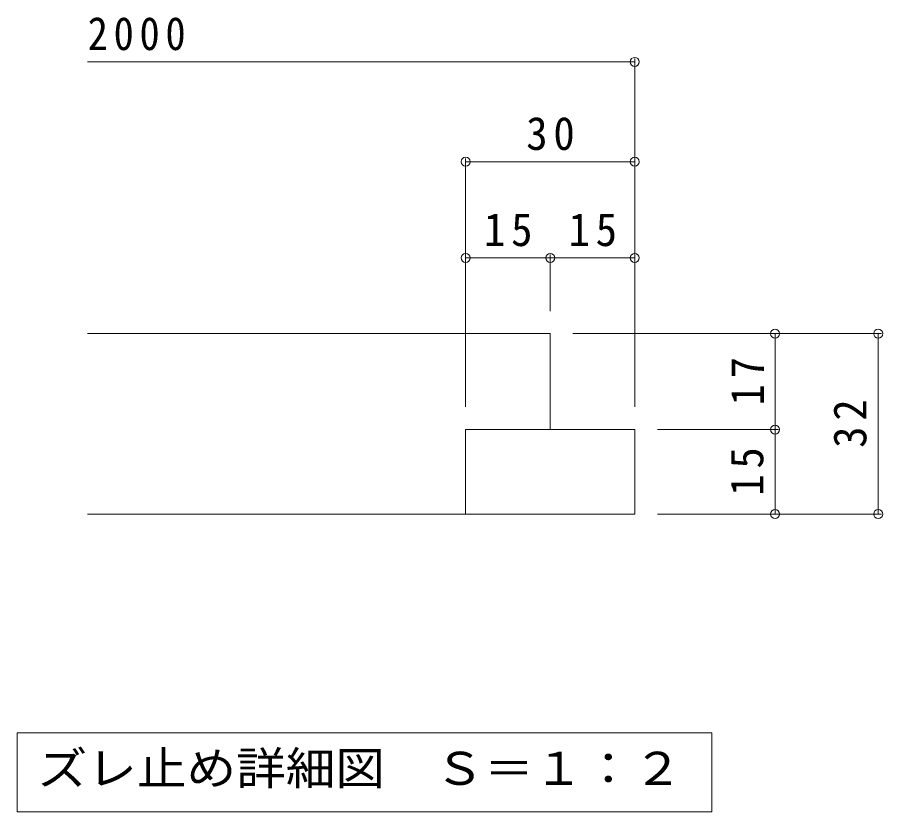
# Model space of a CAD drawing. Units: millimetres on the paper, enlarged 10 times, with parts at other scales. Extents: x -2442 to 2493, y -1938 to 1711.
# Drawn here: x 1353 to 2120, y 865 to 1570 of the extents above; entities that cross this region are included whole.
import ezdxf
from ezdxf.enums import TextEntityAlignment as Align

# ---------------------------------------------------------------- set-up
doc = ezdxf.new("R2010")
doc.units = ezdxf.units.MM
doc.header["$LTSCALE"] = 10
doc.header["$PDMODE"] = 32
doc.header["$PDSIZE"] = 8
for name, color, linetype, lineweight in [('D-1_ピット', 2, 'Continuous', 18), ('D-2_蓋', 7, 'Continuous', 18), ('D-4_寸法', 7, 'Continuous', 18), ('D-5_仕様文', 5, 'Continuous', 9)]:
    doc.layers.add(name, color=color, linetype=linetype, lineweight=lineweight)
doc.styles.add('ＭＳ ゴシック', font='')
doc.styles.get('ＭＳ ゴシック').set_extended_font_data('MS Gothic')

msp = doc.modelspace()

# ---------------------------------------------------------------- linework, layer by layer
at = {"layer": 'D-1_ピット'}
for p, q in [((1750.58, 1204.1), (1750.58, 1129.1)), ((1750.58, 1204.1), (1900.58, 1204.1)), ((1900.58, 1204.1), (1900.58, 1129.1)), ((1750.58, 1129.1), (1900.58, 1129.1))]:
    msp.add_line(p, q, dxfattribs=at)
at = {"layer": 'D-2_蓋'}
for p, q in [((1415.4, 1289.1), (1825.58, 1289.1)), ((1825.58, 1289.1), (1825.58, 1204.1)), ((1415.4, 1129.1), (1750.58, 1129.1))]:
    msp.add_line(p, q, dxfattribs=at)
at = {"layer": 'D-4_寸法'}
for p, q in [((1900.58, 1530.08), (1415.4, 1530.08)), ((1900.58, 1533.08), (1900.58, 1224.1)), ((1750.58, 1444.51), (1750.58, 1224.1)), ((1750.58, 1441.51), (1900.58, 1441.51)), ((1825.58, 1359.29), (1825.58, 1309.1)), ((1750.58, 1356.29), (1825.58, 1356.29)), ((1825.58, 1356.29), (1900.58, 1356.29)), ((2119.42, 1289.1), (1845.58, 1289.1)), ((2025.04, 1204.1), (2025.04, 1289.1)), ((2116.42, 1129.1), (2116.42, 1289.1)), ((2028.04, 1204.1), (1920.58, 1204.1)), ((2025.04, 1129.1), (2025.04, 1204.1)), ((2119.42, 1129.1), (1920.58, 1129.1))]:
    msp.add_line(p, q, dxfattribs=at)
for p in [(1900.58, 1530.08), (1750.58, 1441.51), (1900.58, 1441.51), (1750.58, 1356.29), (1825.58, 1356.29), (1900.58, 1356.29), (2025.04, 1289.1), (2116.42, 1289.1), (2025.04, 1204.1), (2025.04, 1129.1), (2116.42, 1129.1)]:
    msp.add_point(p, dxfattribs=at)
at = {"layer": 'D-5_仕様文', "color": 7, "lineweight": 18}
for p, q in [((1353.02, 935.29), (1969.02, 935.29)), ((1353.02, 935.29), (1353.02, 865.29)), ((1969.02, 935.29), (1969.02, 865.29)), ((1353.02, 865.29), (1969.02, 865.29))]:
    msp.add_line(p, q, dxfattribs=at)

# ---------------------------------------------------------------- texts
at = {"layer": 'D-4_寸法', "color": 2, "char_height": 29.33, "attachment_point": 7, "style": 'ＭＳ ゴシック'}
for s, insert in [('\\T1.28;\\W0.9;2000', (1415.4, 1540.08)), ('\\T1.27;\\W0.95;30', (1804.33, 1451.51)), ('\\T1.27;\\W0.95;15', (1766.83, 1366.29)), ('\\T1.27;\\W0.95;15', (1841.83, 1366.29))]:
    msp.add_mtext(s, dxfattribs=dict(at, insert=insert))
at = {"layer": 'D-4_寸法', "color": 2, "char_height": 29.33, "attachment_point": 7, "rotation": 90, "style": 'ＭＳ ゴシック'}
for s, insert in [('\\T1.27;\\W0.95;17', (2015.04, 1225.35)), ('\\T1.27;\\W0.95;32', (2106.42, 1187.85)), ('\\T1.27;\\W0.95;15', (2015.04, 1145.35))]:
    msp.add_mtext(s, dxfattribs=dict(at, insert=insert))
at = {"layer": 'D-5_仕様文', "color": 2, "style": 'ＭＳ ゴシック', "width": 1.1}
msp.add_text('ズレ止め詳細図\u3000Ｓ＝１：２', height=29.33, dxfattribs=at).set_placement((1371.02, 880.29), align=Align.BOTTOM_LEFT)

doc.saveas('drawing.dxf')
